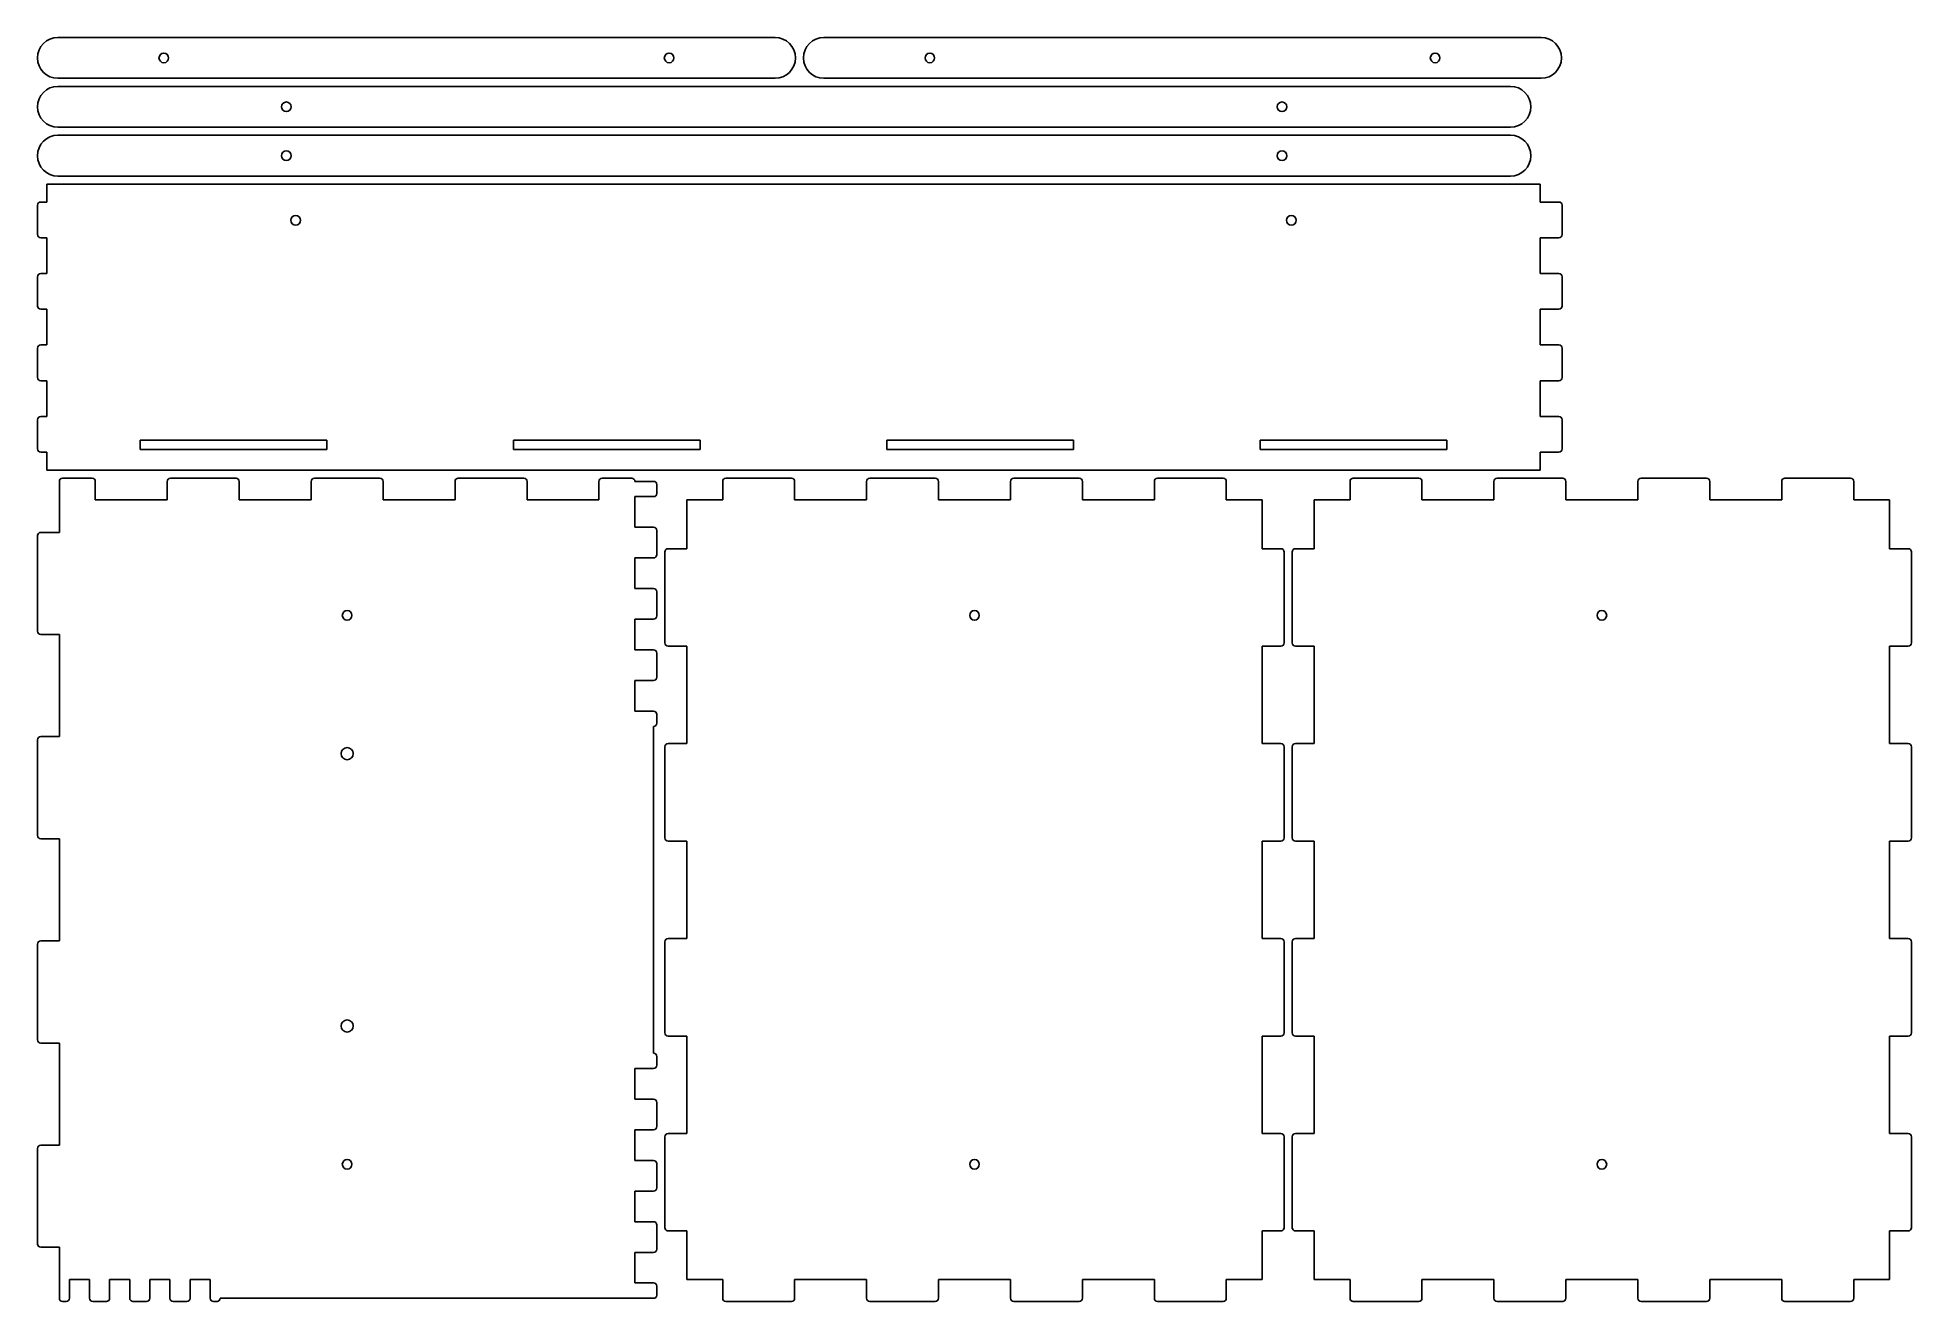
# Model space of a CAD drawing. Header units: millimetres. Extents: x 0 to 1165, y 0 to 786.
import ezdxf

# ---------------------------------------------------------------- set-up
doc = ezdxf.new("R2010")
doc.units = ezdxf.units.MM
doc.layers.add('SheetCutProfiles', color=7, linetype='CONTINUOUS')

msp = doc.modelspace()

# ---------------------------------------------------------------- linework, layer by layer
at = {"layer": 'SheetCutProfiles'}
for p, q in [((12.7, 786), (458.5, 786)), ((934.7, 786), (488.9, 786)), ((12.7, 760.6), (458.5, 760.6)), ((934.7, 760.6), (488.9, 760.6)), ((12.7, 755.6), (915.7, 755.6)), ((12.7, 730.2), (915.7, 730.2)), ((915.7, 725.2), (12.7, 725.2)), ((915.7, 699.8), (12.7, 699.8)), ((5.8, 694.8), (934.2, 694.8)), ((5.8, 683.6875), (5.8, 694.8)), ((934.2, 683.6875), (934.2, 694.8)), ((0, 663.4625), (0, 681.6875)), ((5.8, 683.6875), (2, 683.6875)), ((934.2, 683.6875), (945.8, 683.6875)), ((947.8, 663.4625), (947.8, 681.6875)), ((2, 661.4625), (5.8, 661.4625)), ((5.8, 639.2375), (5.8, 661.4625)), ((934.2, 639.2375), (934.2, 661.4625)), ((945.8, 661.4625), (934.2, 661.4625)), ((0, 619.0125), (0, 637.2375)), ((5.8, 639.2375), (2, 639.2375)), ((934.2, 639.2375), (945.8, 639.2375)), ((947.8, 619.0125), (947.8, 637.2375)), ((2, 617.0125), (5.8, 617.0125)), ((5.8, 594.7875), (5.8, 617.0125)), ((934.2, 594.7875), (934.2, 617.0125)), ((945.8, 617.0125), (934.2, 617.0125)), ((5.8, 594.7875), (2, 594.7875)), ((934.2, 594.7875), (945.8, 594.7875)), ((0, 574.5625), (0, 592.7875)), ((947.8, 574.5625), (947.8, 592.7875)), ((2, 572.5625), (5.8, 572.5625)), ((5.8, 550.3375), (5.8, 572.5625)), ((934.2, 550.3375), (934.2, 572.5625)), ((945.8, 572.5625), (934.2, 572.5625)), ((0, 530.1125), (0, 548.3375)), ((5.8, 550.3375), (2, 550.3375)), ((934.2, 550.3375), (945.8, 550.3375)), ((947.8, 530.1125), (947.8, 548.3375)), ((2, 528.1125), (5.8, 528.1125)), ((5.8, 517), (5.8, 528.1125)), ((179.875, 535.5), (63.825, 535.5)), ((63.825, 535.5), (63.825, 529.7)), ((63.825, 529.7), (179.875, 529.7)), ((179.875, 529.7), (179.875, 535.5)), ((411.975, 535.5), (295.925, 535.5)), ((295.925, 535.5), (295.925, 529.7)), ((295.925, 529.7), (411.975, 529.7)), ((411.975, 529.7), (411.975, 535.5)), ((644.075, 535.5), (528.025, 535.5)), ((528.025, 535.5), (528.025, 529.7)), ((528.025, 529.7), (644.075, 529.7)), ((644.075, 529.7), (644.075, 535.5)), ((876.175, 535.5), (760.125, 535.5)), ((760.125, 535.5), (760.125, 529.7)), ((760.125, 529.7), (876.175, 529.7)), ((876.175, 529.7), (876.175, 535.5)), ((934.2, 517), (934.2, 528.1125)), ((945.8, 528.1125), (934.2, 528.1125)), ((5.8, 517), (934.2, 517)), ((13.6, 510), (13.6, 478.25)), ((15.6, 512), (33.9625, 512)), ((35.9625, 498.4), (35.9625, 510)), ((80.6875, 510), (80.6875, 498.4)), ((82.6875, 512), (123.4125, 512)), ((125.4125, 498.4), (125.4125, 510)), ((170.1375, 510), (170.1375, 498.4)), ((172.1375, 512), (212.8625, 512)), ((214.8625, 498.4), (214.8625, 510)), ((259.5875, 510), (259.5875, 498.4)), ((261.5875, 512), (302.3125, 512)), ((304.3125, 498.4), (304.3125, 510)), ((349.0375, 510), (349.0375, 498.4)), ((351.0375, 512), (369.4, 512)), ((383, 510), (371.4, 510)), ((385, 508), (385, 502.475)), ((425.9625, 498.4), (425.9625, 510)), ((468.6875, 512), (427.9625, 512)), ((470.6875, 510), (470.6875, 498.4)), ((515.4125, 498.4), (515.4125, 510)), ((558.1375, 512), (517.4125, 512)), ((560.1375, 510), (560.1375, 498.4)), ((604.8625, 498.4), (604.8625, 510)), ((647.5875, 512), (606.8625, 512)), ((649.5875, 510), (649.5875, 498.4)), ((694.3125, 498.4), (694.3125, 510)), ((737.0375, 512), (696.3125, 512)), ((739.0375, 510), (739.0375, 498.4)), ((815.9625, 498.4), (815.9625, 510)), ((858.6875, 512), (817.9625, 512)), ((860.6875, 510), (860.6875, 498.4)), ((905.4125, 498.4), (905.4125, 510)), ((948.1375, 512), (907.4125, 512)), ((950.1375, 510), (950.1375, 498.4)), ((994.8625, 498.4), (994.8625, 510)), ((1037.5875, 512), (996.8625, 512)), ((1039.5875, 510), (1039.5875, 498.4)), ((1084.3125, 498.4), (1084.3125, 510)), ((1127.0375, 512), (1086.3125, 512)), ((1129.0375, 510), (1129.0375, 498.4)), ((80.6875, 498.4), (35.9625, 498.4)), ((170.1375, 498.4), (125.4125, 498.4)), ((259.5875, 498.4), (214.8625, 498.4)), ((349.0375, 498.4), (304.3125, 498.4)), ((371.4, 500.475), (383, 500.475)), ((371.4, 481.425), (371.4, 500.475)), ((425.9625, 498.4), (403.6, 498.4)), ((403.6, 468.1), (403.6, 498.4)), ((515.4125, 498.4), (470.6875, 498.4)), ((604.8625, 498.4), (560.1375, 498.4)), ((694.3125, 498.4), (649.5875, 498.4)), ((761.4, 498.4), (739.0375, 498.4)), ((761.4, 468.1), (761.4, 498.4)), ((793.6, 498.4), (793.6, 468.1)), ((815.9625, 498.4), (793.6, 498.4)), ((905.4125, 498.4), (860.6875, 498.4)), ((994.8625, 498.4), (950.1375, 498.4)), ((1084.3125, 498.4), (1039.5875, 498.4)), ((1151.4, 498.4), (1129.0375, 498.4)), ((1151.4, 498.4), (1151.4, 468.1)), ((2, 478.25), (13.6, 478.25)), ((383, 481.425), (371.4, 481.425)), ((385, 479.425), (385, 464.375)), ((0, 476.25), (0, 416.75)), ((390, 409.5), (390, 466.1)), ((403.6, 468.1), (392, 468.1)), ((761.4, 468.1), (773, 468.1)), ((775, 409.5), (775, 466.1)), ((780, 466.1), (780, 409.5)), ((782, 468.1), (793.6, 468.1)), ((1163, 468.1), (1151.4, 468.1)), ((1165, 466.1), (1165, 409.5)), ((371.4, 462.375), (383, 462.375)), ((371.4, 443.325), (371.4, 462.375)), ((383, 443.325), (371.4, 443.325)), ((385, 441.325), (385, 426.275)), ((371.4, 424.275), (383, 424.275)), ((371.4, 405.225), (371.4, 424.275)), ((13.6, 414.75), (2, 414.75)), ((13.6, 414.75), (13.6, 351.25)), ((383, 405.225), (371.4, 405.225)), ((385, 403.225), (385, 388.175)), ((392, 407.5), (403.6, 407.5)), ((403.6, 346.9), (403.6, 407.5)), ((761.4, 346.9), (761.4, 407.5)), ((773, 407.5), (761.4, 407.5)), ((793.6, 407.5), (782, 407.5)), ((793.6, 407.5), (793.6, 346.9)), ((1151.4, 407.5), (1163, 407.5)), ((1151.4, 407.5), (1151.4, 346.9)), ((371.4, 386.175), (383, 386.175)), ((371.4, 367.125), (371.4, 386.175)), ((383, 367.125), (371.4, 367.125)), ((385, 365.125), (385, 359.6)), ((2, 351.25), (13.6, 351.25)), ((383, 357.6), (383, 154.4)), ((0, 349.25), (0, 289.75)), ((390, 288.3), (390, 344.9)), ((403.6, 346.9), (392, 346.9)), ((761.4, 346.9), (773, 346.9)), ((775, 288.3), (775, 344.9)), ((780, 344.9), (780, 288.3)), ((782, 346.9), (793.6, 346.9)), ((1163, 346.9), (1151.4, 346.9)), ((1165, 344.9), (1165, 288.3)), ((13.6, 287.75), (2, 287.75)), ((13.6, 287.75), (13.6, 224.25)), ((392, 286.3), (403.6, 286.3)), ((403.6, 225.7), (403.6, 286.3)), ((761.4, 225.7), (761.4, 286.3)), ((773, 286.3), (761.4, 286.3)), ((793.6, 286.3), (782, 286.3)), ((793.6, 286.3), (793.6, 225.7)), ((1151.4, 286.3), (1163, 286.3)), ((1151.4, 286.3), (1151.4, 225.7)), ((0, 222.25), (0, 162.75)), ((2, 224.25), (13.6, 224.25)), ((390, 167.1), (390, 223.7)), ((403.6, 225.7), (392, 225.7)), ((761.4, 225.7), (773, 225.7)), ((775, 167.1), (775, 223.7)), ((780, 223.7), (780, 167.1)), ((782, 225.7), (793.6, 225.7)), ((1163, 225.7), (1151.4, 225.7)), ((1165, 223.7), (1165, 167.1)), ((392, 165.1), (403.6, 165.1)), ((403.6, 104.5), (403.6, 165.1)), ((761.4, 104.5), (761.4, 165.1)), ((773, 165.1), (761.4, 165.1)), ((793.6, 165.1), (782, 165.1)), ((793.6, 165.1), (793.6, 104.5)), ((1151.4, 165.1), (1163, 165.1)), ((1151.4, 165.1), (1151.4, 104.5)), ((13.6, 160.75), (2, 160.75)), ((13.6, 160.75), (13.6, 97.25)), ((385, 146.875), (385, 152.4)), ((371.4, 144.875), (383, 144.875)), ((371.4, 125.825), (371.4, 144.875)), ((383, 125.825), (371.4, 125.825)), ((385, 108.775), (385, 123.825)), ((371.4, 106.775), (383, 106.775)), ((371.4, 87.725), (371.4, 106.775)), ((0, 95.25), (0, 35.75)), ((2, 97.25), (13.6, 97.25)), ((390, 45.9), (390, 102.5)), ((403.6, 104.5), (392, 104.5)), ((761.4, 104.5), (773, 104.5)), ((775, 45.9), (775, 102.5)), ((780, 102.5), (780, 45.9)), ((782, 104.5), (793.6, 104.5)), ((1163, 104.5), (1151.4, 104.5)), ((1165, 102.5), (1165, 45.9)), ((383, 87.725), (371.4, 87.725)), ((385, 70.675), (385, 85.725)), ((371.4, 68.675), (383, 68.675)), ((371.4, 49.625), (371.4, 68.675)), ((383, 49.625), (371.4, 49.625)), ((385, 32.575), (385, 47.625)), ((392, 43.9), (403.6, 43.9)), ((403.6, 13.6), (403.6, 43.9)), ((761.4, 13.6), (761.4, 43.9)), ((773, 43.9), (761.4, 43.9)), ((793.6, 43.9), (782, 43.9)), ((793.6, 43.9), (793.6, 13.6)), ((1151.4, 43.9), (1163, 43.9)), ((1151.4, 43.9), (1151.4, 13.6)), ((13.6, 33.75), (2, 33.75)), ((13.6, 33.75), (13.6, 2)), ((371.4, 30.575), (383, 30.575)), ((371.4, 11.525), (371.4, 30.575)), ((19.85, 13.6), (32.35, 13.6)), ((19.85, 2), (19.85, 13.6)), ((32.35, 13.6), (32.35, 2)), ((44.85, 13.6), (57.35, 13.6)), ((44.85, 2), (44.85, 13.6)), ((57.35, 13.6), (57.35, 2)), ((69.85, 13.6), (82.35, 13.6)), ((69.85, 2), (69.85, 13.6)), ((82.35, 13.6), (82.35, 2)), ((94.85, 13.6), (107.35, 13.6)), ((94.85, 2), (94.85, 13.6)), ((107.35, 13.6), (107.35, 2)), ((425.9625, 13.6), (403.6, 13.6)), ((425.9625, 13.6), (425.9625, 2)), ((470.6875, 2), (470.6875, 13.6)), ((515.4125, 13.6), (470.6875, 13.6)), ((515.4125, 13.6), (515.4125, 2)), ((560.1375, 2), (560.1375, 13.6)), ((604.8625, 13.6), (560.1375, 13.6)), ((604.8625, 13.6), (604.8625, 2)), ((649.5875, 2), (649.5875, 13.6)), ((694.3125, 13.6), (649.5875, 13.6)), ((694.3125, 13.6), (694.3125, 2)), ((739.0375, 2), (739.0375, 13.6)), ((761.4, 13.6), (739.0375, 13.6)), ((815.9625, 13.6), (793.6, 13.6)), ((815.9625, 13.6), (815.9625, 2)), ((905.4125, 13.6), (860.6875, 13.6)), ((860.6875, 2), (860.6875, 13.6)), ((905.4125, 13.6), (905.4125, 2)), ((994.8625, 13.6), (950.1375, 13.6)), ((950.1375, 2), (950.1375, 13.6)), ((994.8625, 13.6), (994.8625, 2)), ((1084.3125, 13.6), (1039.5875, 13.6)), ((1039.5875, 2), (1039.5875, 13.6)), ((1084.3125, 13.6), (1084.3125, 2)), ((1151.4, 13.6), (1129.0375, 13.6)), ((1129.0375, 2), (1129.0375, 13.6)), ((17.85, 0), (15.6, 0)), ((42.85, 0), (34.35, 0)), ((67.85, 0), (59.35, 0)), ((92.85, 0), (84.35, 0)), ((111.6, 0), (109.35, 0)), ((113.6, 2), (383, 2)), ((383, 11.525), (371.4, 11.525)), ((385, 4), (385, 9.525)), ((468.6875, 0), (427.9625, 0)), ((558.1375, 0), (517.4125, 0)), ((647.5875, 0), (606.8625, 0)), ((737.0375, 0), (696.3125, 0)), ((858.6875, 0), (817.9625, 0)), ((948.1375, 0), (907.4125, 0)), ((1037.5875, 0), (996.8625, 0)), ((1127.0375, 0), (1086.3125, 0))]:
    msp.add_line(p, q, dxfattribs=at)
for centre, radius in [((78.5333, 773.3), 3), ((392.6667, 773.3), 3), ((554.7333, 773.3), 3), ((868.8667, 773.3), 3), ((154.7333, 742.9), 3), ((773.6667, 742.9), 3), ((154.7333, 712.5), 3), ((773.6667, 712.5), 3), ((160.5333, 672.3), 3), ((779.4667, 672.3), 3), ((192.5, 426.6667), 3), ((582.5, 426.6667), 3), ((972.5, 426.6667), 3), ((192.5, 340.6667), 3.75), ((192.5, 171.3333), 3.75), ((192.5, 85.3333), 3), ((582.5, 85.3333), 3), ((972.5, 85.3333), 3)]:
    msp.add_circle(centre, radius, dxfattribs=at)
for centre, radius, start, end in [((12.7, 773.3), 12.7, 90, -90), ((458.5, 773.3), 12.7, -90, 90), ((488.9, 773.3), 12.7, 90, -90), ((934.7, 773.3), 12.7, -90, 90), ((12.7, 742.9), 12.7, 90, -90), ((915.7, 742.9), 12.7, -90, 90), ((12.7, 712.5), 12.7, 90, -90), ((915.7, 712.5), 12.7, -90, 90), ((2, 681.6875), 2, 90, 180), ((945.8, 681.6875), 2, 0, 90), ((2, 663.4625), 2, 180, -90), ((945.8, 663.4625), 2, -90, 0), ((2, 637.2375), 2, 90, 180), ((945.8, 637.2375), 2, 0, 90), ((2, 619.0125), 2, 180, -90), ((945.8, 619.0125), 2, -90, 0), ((2, 592.7875), 2, 90, 180), ((945.8, 592.7875), 2, 0, 90), ((2, 574.5625), 2, 180, -90), ((945.8, 574.5625), 2, -90, 0), ((2, 548.3375), 2, 90, 180), ((945.8, 548.3375), 2, 0, 90), ((2, 530.1125), 2, 180, -90), ((945.8, 530.1125), 2, -90, 0), ((15.6, 510), 2, 90, 180), ((33.9625, 510), 2, 0, 90), ((82.6875, 510), 2, 90, 180), ((123.4125, 510), 2, 0, 90), ((172.1375, 510), 2, 90, 180), ((212.8625, 510), 2, 0, 90), ((261.5875, 510), 2, 90, 180), ((302.3125, 510), 2, 0, 90), ((351.0375, 510), 2, 90, 180), ((369.4, 510), 2, 0, 90), ((383, 508), 2, 0, 90), ((383, 502.475), 2, -90, 0), ((427.9625, 510), 2, 90, 180), ((468.6875, 510), 2, 0, 90), ((517.4125, 510), 2, 90, 180), ((558.1375, 510), 2, 0, 90), ((606.8625, 510), 2, 90, 180), ((647.5875, 510), 2, 0, 90), ((696.3125, 510), 2, 90, 180), ((737.0375, 510), 2, 0, 90), ((817.9625, 510), 2, 90, 180), ((858.6875, 510), 2, 0, 90), ((907.4125, 510), 2, 90, 180), ((948.1375, 510), 2, 0, 90), ((996.8625, 510), 2, 90, 180), ((1037.5875, 510), 2, 0, 90), ((1086.3125, 510), 2, 90, 180), ((1127.0375, 510), 2, 0, 90), ((2, 476.25), 2, 90, 180), ((383, 479.425), 2, 0, 90), ((392, 466.1), 2, 90, 180), ((773, 466.1), 2, 0, 90), ((782, 466.1), 2, 90, 180), ((1163, 466.1), 2, 0, 90), ((383, 464.375), 2, -90, 0), ((383, 441.325), 2, 0, 90), ((383, 426.275), 2, -90, 0), ((2, 416.75), 2, 180, -90), ((392, 409.5), 2, 180, -90), ((773, 409.5), 2, -90, 0), ((782, 409.5), 2, 180, -90), ((1163, 409.5), 2, -90, 0), ((383, 403.225), 2, 0, 90), ((383, 388.175), 2, -90, 0), ((383, 365.125), 2, 0, 90), ((2, 349.25), 2, 90, 180), ((383, 359.6), 2, -90, 0), ((392, 344.9), 2, 90, 180), ((773, 344.9), 2, 0, 90), ((782, 344.9), 2, 90, 180), ((1163, 344.9), 2, 0, 90), ((2, 289.75), 2, 180, -90), ((392, 288.3), 2, 180, -90), ((773, 288.3), 2, -90, 0), ((782, 288.3), 2, 180, -90), ((1163, 288.3), 2, -90, 0), ((2, 222.25), 2, 90, 180), ((392, 223.7), 2, 90, 180), ((773, 223.7), 2, 0, 90), ((782, 223.7), 2, 90, 180), ((1163, 223.7), 2, 0, 90), ((392, 167.1), 2, 180, -90), ((773, 167.1), 2, -90, 0), ((782, 167.1), 2, 180, -90), ((1163, 167.1), 2, -90, 0), ((2, 162.75), 2, 180, -90), ((383, 152.4), 2, 0, 90), ((383, 146.875), 2, -90, 0), ((383, 123.825), 2, 0, 90), ((383, 108.775), 2, -90, 0), ((2, 95.25), 2, 90, 180), ((392, 102.5), 2, 90, 180), ((773, 102.5), 2, 0, 90), ((782, 102.5), 2, 90, 180), ((1163, 102.5), 2, 0, 90), ((383, 85.725), 2, 0, 90), ((383, 70.675), 2, -90, 0), ((383, 47.625), 2, 0, 90), ((2, 35.75), 2, 180, -90), ((392, 45.9), 2, 180, -90), ((773, 45.9), 2, -90, 0), ((782, 45.9), 2, 180, -90), ((1163, 45.9), 2, -90, 0), ((383, 32.575), 2, -90, 0), ((15.6, 2), 2, 180, -90), ((17.85, 2), 2, -90, 0), ((34.35, 2), 2, 180, -90), ((42.85, 2), 2, -90, 0), ((59.35, 2), 2, 180, -90), ((67.85, 2), 2, -90, 0), ((84.35, 2), 2, 180, -90), ((92.85, 2), 2, -90, 0), ((109.35, 2), 2, 180, -90), ((111.6, 2), 2, -90, 0), ((383, 9.525), 2, 0, 90), ((383, 4), 2, -90, 0), ((427.9625, 2), 2, 180, -90), ((468.6875, 2), 2, -90, 0), ((517.4125, 2), 2, 180, -90), ((558.1375, 2), 2, -90, 0), ((606.8625, 2), 2, 180, -90), ((647.5875, 2), 2, -90, 0), ((696.3125, 2), 2, 180, -90), ((737.0375, 2), 2, -90, 0), ((817.9625, 2), 2, 180, -90), ((858.6875, 2), 2, -90, 0), ((907.4125, 2), 2, 180, -90), ((948.1375, 2), 2, -90, 0), ((996.8625, 2), 2, 180, -90), ((1037.5875, 2), 2, -90, 0), ((1086.3125, 2), 2, 180, -90), ((1127.0375, 2), 2, -90, 0)]:
    msp.add_arc(centre, radius, start, end, dxfattribs=at)

doc.saveas('drawing.dxf')
